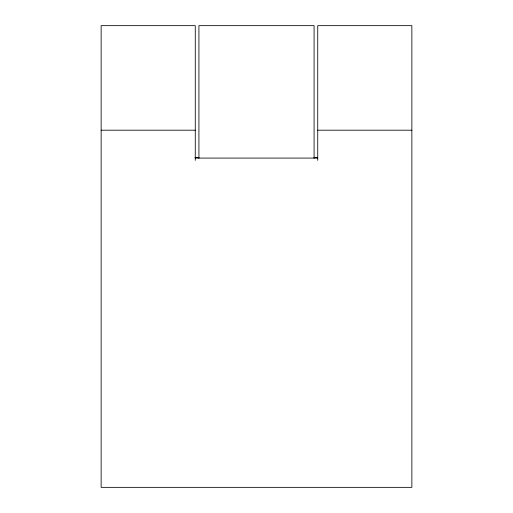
<?xml version="1.0" encoding="UTF-8"?>
<svg xmlns="http://www.w3.org/2000/svg" width="513" height="513" viewBox="0 0 513 513"><rect width="100%" height="100%" fill="white"/><g stroke="black" fill="none" stroke-linecap="round" stroke-linejoin="round"><path stroke-width="0.77" d="M101.138 130.199L195.267 130.199M317.733 130.199L411.862 130.199M194.921 157.485L198.922 157.485M314.078 157.485L317.746 157.485M195.267 158.087L317.733 158.087M317.733 160.351L317.733 25.65L411.862 25.65L411.862 487.35L101.138 487.35L101.138 25.65L195.267 25.65L195.267 160.351M314.078 158.318L314.078 25.65L198.922 25.65L198.922 158.318"/></g></svg>
